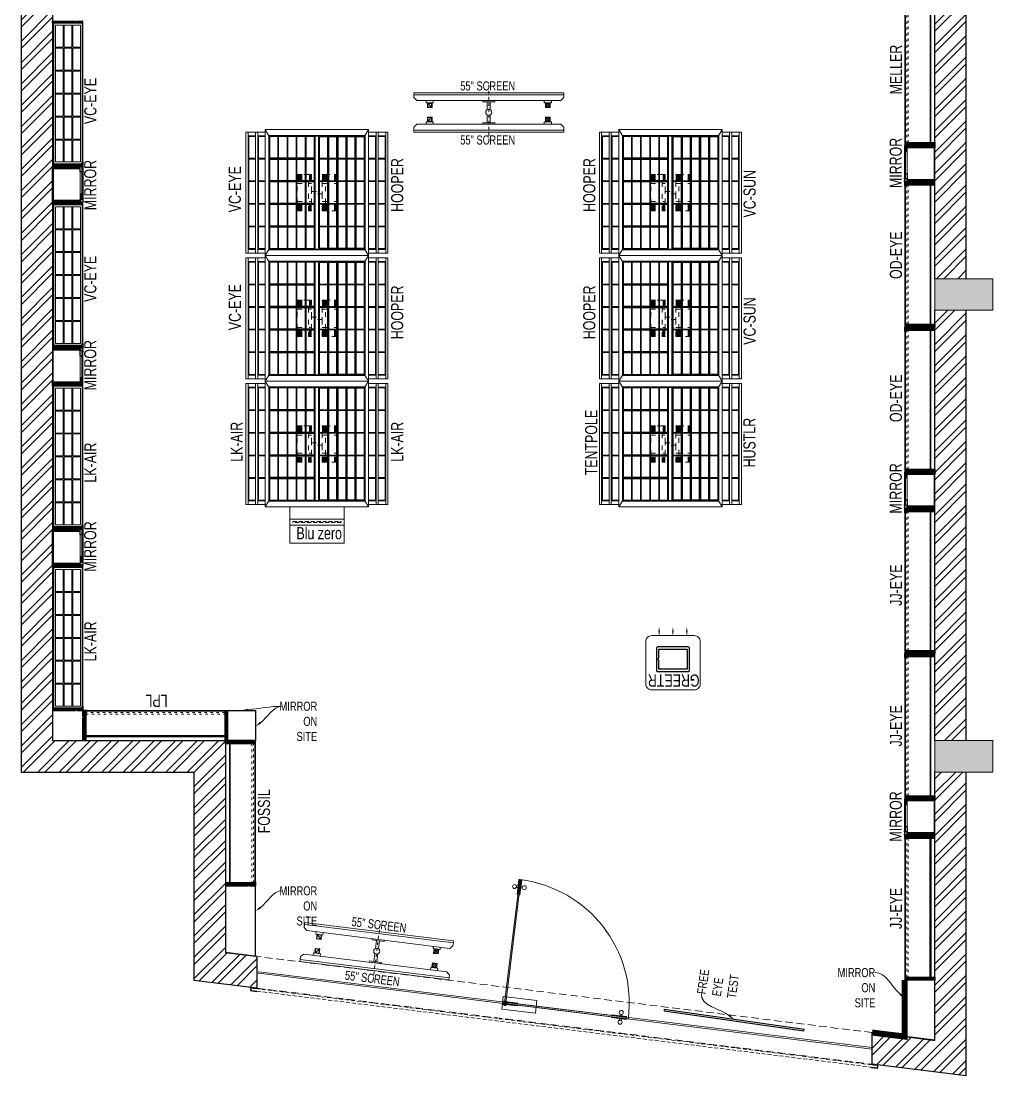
# Model space of a CAD drawing. Header units: feet. Extents: x 9494323 to 9502363, y -6780591 to -6762539.
# Drawn here: x 9494323 to 9502363, y -6780591 to -6771869 of the extents above; entities that cross this region are included whole.
import ezdxf
from ezdxf import colors
from ezdxf.entities.mleader import LeaderData, LeaderLine
from ezdxf.math import Vec2, Vec3

# ---------------------------------------------------------------- set-up
doc = ezdxf.new("R2010")
doc.units = ezdxf.units.FT
doc.header["$LTSCALE"] = 33
doc.header["$MEASUREMENT"] = 0
for name, pattern in [('ACAD_ISO03W100', [30, 12, -18]), ('D10_DASHED', [0.75, 0.5, -0.25]), ('DASHDOT2', [0.5, 0.25, -0.125, 0, -0.125]), ('HIDDEN', [9.525, 6.35, -3.175]), ('HIDDENX2', [0.75, 0.5, -0.25])]:
    doc.linetypes.add(name, pattern=pattern)
for name, color, linetype, lineweight in [('A-COL', 243, 'Continuous', 9), ('A-Glazing', 4, 'Continuous', 20), ('A-shutter', 8, 'Continuous', 18), ('beam', 90, 'Continuous', 9), ('column hatch', 5, 'Continuous', 0), ('Glazing', 141, 'Continuous', 15), ('LENS-DIM', 252, 'Continuous', 5), ('LENS-FURNITURE', 13, 'Continuous', 9), ('LENS-PARTITION', 21, 'Continuous', 25), ('LENS-TEXT', 31, 'Continuous', 5), ('LENS_TEXT', 31, 'Continuous', 5), ('LK-EQPMT', 3, 'Continuous', 18), ('LK-FF&E FLOOR', 1, 'Continuous', 9), ('LK-FF&E WALL', 1, 'Continuous', 9), ('LK-IT', 3, 'Continuous', 18), ('LK-MIRROR', 133, 'Continuous', 13), ('LN-ELEVATION-1', 81, 'Continuous', 25), ('LN-ELEVATION-2', 103, 'Continuous', 20), ('LN-ELEVATION-3', 125, 'Continuous', 18), ('LN-ELEVATION-4', 145, 'Continuous', 13), ('LN-ELEVATION-5', 167, 'Continuous', 5), ('LN-HATCH', 251, 'Continuous', 0), ('PLANO-TXT', 252, 'Continuous', 5), ('rolling shutter', 1, 'Continuous', 5)]:
    doc.layers.add(name, color=color, linetype=linetype, lineweight=lineweight)
doc.layers.add('A-WALL', color=1, linetype='Continuous')
doc.styles.add('LK TXT', font='GILC____.TTF', dxfattribs={"height": 100})
doc.styles.get("Standard").update_dxf_attribs({"font": 'GILC____.TTF'})
pattern_1 = [(45, (7858054.0837, 3504049.203), (-4.4901280605, 4.4901280605), [])]

# ---------------------------------------------------------------- blocks, each defined once
blk = doc.blocks.new('*U44')
at = {"layer": 'A-shutter', "color": 5, "ltscale": 10}
for points in [[(41038450.5, -1561539.2), (41038450.5, -1561544.2), (41038405.5, -1561544.2), (41038405.5, -1561564.2), (41038450.5, -1561564.2), (41038450.5, -1561569.2), (41038400.5, -1561569.2), (41038400.5, -1561539.2)], [(41043579.3, -1561539.2), (41043579.3, -1561544.2), (41043624.3, -1561544.2), (41043624.3, -1561564.2), (41043579.3, -1561564.2), (41043579.3, -1561569.2), (41043629.3, -1561569.2), (41043629.3, -1561539.2)]]:
    blk.add_lwpolyline(points, close=True, dxfattribs=at)
at = {"layer": 'A-shutter', "color": 5, "linetype": 'HIDDENX2', "ltscale": 2}
blk.add_lwpolyline([(41038405.5, -1561544.2), (41038405.5, -1561564.2), (41043624.3, -1561564.2), (41043624.3, -1561544.2)], close=True, dxfattribs=at)
blk = doc.blocks.new('A$Cdad72558')
at = {"layer": 'column hatch'}
h = blk.add_hatch(color=8, dxfattribs=at)
h.dxf.hatch_style = 1
h.paths.add_polyline_path([(5632.9, 5278), (5152.9, 5278), (5152.9, 5018), (5632.9, 5018)])
h.paths.add_polyline_path([(-717.1, 4608), (-977.1, 4608), (-977.1, 4368), (-717.1, 4368)])
h.paths.add_polyline_path([(5632.9, 1418), (5152.9, 1418), (5152.9, 1158), (5632.9, 1158)])
h.paths.add_polyline_path([(5632.9, -2382), (5152.9, -2382), (5152.9, -2642), (5632.9, -2642)])
h.paths.add_polyline_path([(5632.9, -6182), (5152.9, -6182), (5152.9, -6442), (5632.9, -6442)])
h.paths.add_polyline_path([(5632.9, -10002), (5152.9, -10002), (5152.9, -10262), (5632.9, -10262)])
at = {"layer": 'LN-HATCH'}
h = blk.add_hatch(dxfattribs=at)
h.set_pattern_fill('ANSI32', color=256, scale=333, angle=180)
h.set_pattern_definition([(225, (-11691660.89, 5494183.69), (88.2999593, -88.2999593), []), (225, (-11691719.75, 5494183.69), (88.2999593, -88.2999593), [])])
h.paths.add_polyline_path([(5152.9, 5278), (-957.1, 5278), (-957.1, 5018), (-857.1, 5018), (-857.1, 4608), (-717.1, 4608), (-717.1, 5018), (5152.9, 5018)])
h.paths.add_polyline_path([(5412.9, 5018), (5152.9, 5018), (5152.9, 1418), (5412.9, 1418)])
h.paths.add_polyline_path([(5412.9, 1158), (5152.9, 1158), (5152.9, -2382), (5412.9, -2382)])
h.paths.add_polyline_path([(5412.9, -2642), (5152.9, -2642), (5152.9, -6182), (5412.9, -6182)])
h.paths.add_polyline_path([(5412.9, -6442), (5152.9, -6442), (5152.9, -10002), (5412.9, -10002)])
h.paths.add_polyline_path([(5412.9, -10262), (5152.9, -10262), (5152.9, -12480), (4632.9, -12415.7), (4632.9, -12677.7), (5412.9, -12774.2)])
h.paths.add_polyline_path([(-717.1, -10002), (-2147.1, -10002), (-2147.1, 3468), (-717.1, 3468), (-717.1, 3608), (-2147.1, 3608), (-2147.1, 5018), (-2007.1, 5018), (-2007.1, 5278), (-2407.1, 5278), (-2407.1, -10262), (-977.1, -10262), (-977.1, -11984), (-457.1, -12048.3), (-457.1, -11786.3), (-717.1, -11754.2)])
h.paths.add_polyline_path([(-1207.1, 5278), (-1447.1, 5278), (-1447.1, 5018), (-1207.1, 5018)], flags=17)
at = {"layer": 'A-COL'}
for points in [[(5152.9, -6182), (5632.9, -6182), (5632.9, -6442), (5152.9, -6442), (5152.9, -6182)], [(5152.9, -10002), (5632.9, -10002), (5632.9, -10262), (5152.9, -10262), (5152.9, -10002)]]:
    blk.add_lwpolyline(points, dxfattribs=at)
at = {"layer": 'A-Glazing'}
blk.add_lwpolyline([(-440.4, -11913.3), (4632.9, -12540.7), (4632.9, -12552.8), (-441.9, -11925.2)], close=True, dxfattribs=at)
at = {"layer": 'A-WALL'}
for p, q in [((-2407.1, 5278), (-2407.1, -10262)), ((-2147.1, 3468), (-2147.1, -10002)), ((5152.9, -6182), (5152.9, -2642)), ((5412.9, -6182), (5412.9, -2642)), ((5152.9, -10002), (5152.9, -6442)), ((5412.9, -10002), (5412.9, -6442)), ((-2147.1, -10002), (-717.1, -10002)), ((-717.1, -10002), (-717.1, -11754.2)), ((-2407.1, -10262), (-977.1, -10262)), ((-977.1, -10262), (-977.1, -11984)), ((5152.9, -12480), (5152.9, -10262)), ((5412.9, -12774.2), (5412.9, -10262)), ((-457.1, -11786.3), (-717.1, -11754.2)), ((-457.1, -11786.3), (-457.1, -12048.3)), ((-457.1, -12048.3), (-977.1, -11984)), ((4632.9, -12677.7), (4632.9, -12415.7)), ((5152.9, -12480), (4632.9, -12415.7)), ((5412.9, -12774.2), (4632.9, -12677.7))]:
    blk.add_line(p, q, dxfattribs=at)
at = {"layer": 'beam', "linetype": 'HIDDEN', "ltscale": 0.3}
blk.add_lwpolyline([(-457.1, -11786.3), (-457.1, -12048.3), (4632.9, -12677.7), (4632.9, -12415.7)], close=True, dxfattribs=at)
at = {"layer": 'rolling shutter', "rotation": 352.9506953129898}
blk.add_blockref('*U44', (-40537056.9, 6574065.8, 51149.5), dxfattribs=at)
blk = doc.blocks.new('Entrance Door')
at = {"layer": 'Glazing', "ltscale": 111}
blk.add_hatch(color=256, dxfattribs=at).paths.add_polyline_path([(18, -34.8), (18, -1235), (30, -1235), (30, -34.8)])
at = {"layer": 'Glazing'}
for p, q in [((30, -54.2), (18, -66.2)), ((1117.8, -31.3), (1117.8, -54.3)), ((1117.8, -89.2), (1117.8, -66.3)), ((1132.8, -31.3), (1132.8, -54.3)), ((1132.8, -89.2), (1132.8, -66.3))]:
    blk.add_line(p, q, dxfattribs=at)
at = {"layer": 'Glazing', "ltscale": 44}
for p, q in [((-4.9, -1156.3), (18, -1156.3)), ((-4.9, -1171.3), (18, -1171.3)), ((52.9, -1156.3), (30, -1156.3)), ((52.9, -1171.3), (30, -1171.3))]:
    blk.add_line(p, q, dxfattribs=at)
at = {"layer": 'Glazing'}
for points in [[(320, -120.5), (0, -120.5), (0, 0), (320, 0)], [(0, -54.2), (142.5, -54.2), (142.5, -46.8), (0, -46.8)], [(0, -66.2), (142.5, -66.2), (142.5, -73.7), (0, -73.7)], [(1180.8, -54.3), (1038.3, -54.3), (1038.3, -46.8), (1180.8, -46.8)], [(1180.8, -66.3), (1038.3, -66.3), (1038.3, -73.8), (1180.8, -73.8)]]:
    blk.add_lwpolyline(points, close=True, dxfattribs=at)
at = {"layer": 'Glazing', "ltscale": 222}
blk.add_lwpolyline([(-1.5, -66.2), (1198.8, -66.2), (1198.8, -54.2), (-1.5, -54.2)], close=True, dxfattribs=at)
at = {"layer": 'Glazing', "ltscale": 111}
blk.add_lwpolyline([(18, -34.8), (18, -1235), (30, -1235), (30, -34.8)], close=True, dxfattribs=at)
at = {"layer": 'Glazing', "ltscale": 44}
for points in [[(18, -1092.5), (18, -1235), (10.5, -1235), (10.5, -1092.5)], [(30, -1092.5), (30, -1235), (37.5, -1235), (37.5, -1092.5)]]:
    blk.add_lwpolyline(points, close=True, dxfattribs=at)
at = {"layer": 'Glazing'}
for centre, radius in [((1125.3, -13.9), 19), ((24, -58.7), 19.8), ((1125.3, -106.6), 19)]:
    blk.add_circle(centre, radius, dxfattribs=at)
at = {"layer": 'Glazing', "ltscale": 44}
for centre in [(-22.4, -1163.8), (70.4, -1163.8)]:
    blk.add_circle(centre, 19, dxfattribs=at)
at = {"layer": 'Glazing', "ltscale": 222}
blk.add_arc((24, -60.2), 1174.8, 270, 359.99955, dxfattribs=at)
blk = doc.blocks.new('MIRROR')
at = {"layer": 'LN-HATCH', "ltscale": 0.5}
h = blk.add_hatch(dxfattribs=at)
h.set_pattern_fill('ANSI31', color=256, scale=2)
h.set_pattern_definition([(45, (4060433.7416, 1708720.787), (-4.4901280605, 4.4901280605), [])])
h.paths.add_polyline_path([(212.9, 101.3), (230.9, 101.3), (230.9, -127.7), (212.9, -127.7)])
h.paths.add_polyline_path([(230.9, 95.3), (494.9, 95.3), (494.9, 101.3), (230.9, 101.3)])
h.paths.add_polyline_path([(512.9, 101.3), (494.9, 101.3), (494.9, -127.7), (512.9, -127.7)])
at = {"layer": 'Defpoints'}
blk.add_lwpolyline([(512.9, 101.3), (212.9, 101.3), (212.9, -148.7), (512.9, -148.7)], close=True, dxfattribs=at)
at = {"layer": 'LN-ELEVATION-1'}
for points in [[(212.9, 101.3), (230.9, 101.3), (230.9, -127.7), (212.9, -127.7)], [(230.9, 95.3), (494.9, 95.3), (494.9, 101.3), (230.9, 101.3)], [(512.9, 101.3), (494.9, 101.3), (494.9, -127.7), (512.9, -127.7)], [(259.9, -141.7), (259.9, -127.7), (214.9, -127.7), (214.9, -148.7), (223.9, -148.7), (223.9, -147.2), (216.4, -147.2), (216.4, -141.7)], [(442.9, -141.7), (442.9, -127.7), (487.9, -127.7), (487.9, -148.7), (478.9, -148.7), (478.9, -147.2), (486.4, -147.2), (486.4, -141.7)], [(504.9, -148.7), (504.9, -147.2), (509.4, -147.2), (509.4, -129.2), (487.9, -129.2), (487.9, -127.7), (510.9, -127.7), (510.9, -148.7)]]:
    blk.add_lwpolyline(points, close=True, dxfattribs=at)
at = {"layer": 'LN-ELEVATION-2', "color": 4, "lineweight": 0}
blk.add_lwpolyline([(216.4, -141.7), (486.4, -141.7), (486.4, -147.2), (216.4, -147.2)], close=True, dxfattribs=at)
at = {"layer": 'LN-ELEVATION-2'}
blk.add_lwpolyline([(259.9, -141.7), (442.9, -141.7), (442.9, -127.7), (259.9, -127.7)], close=True, dxfattribs=at)
at = {"layer": 'LN-ELEVATION-4', "ltscale": 0.5}
blk.add_line((478.9, -148.7), (223.9, -148.7), dxfattribs=at)
blk = doc.blocks.new('JJ SH 1200')
at = {"layer": 'LN-HATCH', "ltscale": 0.5}
h = blk.add_hatch(dxfattribs=at)
h.set_pattern_fill('ANSI31', color=256, scale=2)
h.set_pattern_definition([(45, (4097187.331, 1708800.267), (-4.4901280605, 4.4901280605), [])])
h.paths.add_polyline_path([(792.1, 220), (792.1, 30), (786.1, 30), (786.1, 20), (792.1, 20), (792.1, -24), (767.1, -24), (767.1, 220)])
h.paths.add_polyline_path([(-382.9, 180), (767.1, 180), (767.1, 186), (-382.9, 186)])
h.paths.add_polyline_path([(757.1, -24), (757.1, -30), (792.1, -30), (792.1, -24)])
h.paths.add_polyline_path([(-407.9, 220), (-407.9, 30), (-401.9, 30), (-401.9, 20), (-407.9, 20), (-407.9, -24), (-382.9, -24), (-382.9, 220)])
h.paths.add_polyline_path([(-372.9, -24), (-372.9, -30), (-407.9, -30), (-407.9, -24)])
at = {"layer": 'LN-ELEVATION-1', "ltscale": 0.5}
for points in [[(-407.9, 220), (-407.9, 30), (-401.9, 30), (-401.9, 20), (-407.9, 20), (-407.9, -24), (-382.9, -24), (-382.9, 220)], [(-382.9, 180), (767.1, 180), (767.1, 186), (-382.9, 186)], [(792.1, 220), (792.1, 30), (786.1, 30), (786.1, 20), (792.1, 20), (792.1, -24), (767.1, -24), (767.1, 220)], [(-372.9, -24), (-372.9, -30), (-407.9, -30), (-407.9, -24)], [(757.1, -24), (757.1, -30), (792.1, -30), (792.1, -24)]]:
    blk.add_lwpolyline(points, close=True, dxfattribs=at)
at = {"layer": 'LN-ELEVATION-3', "ltscale": 0.5}
for p, q in [((767.1, 220), (-382.9, 220)), ((757.1, -24), (-372.9, -24)), ((-372.9, -30), (757.1, -30))]:
    blk.add_line(p, q, dxfattribs=at)
at = {"layer": 'LN-ELEVATION-4', "linetype": 'ACAD_ISO03W100', "ltscale": 0.05}
blk.add_lwpolyline([(767.1, 0), (-382.9, 0), (-382.9, -12), (767.1, -12)], close=True, dxfattribs=at)
blk = doc.blocks.new('VC HD 1200')
at = {"layer": 'LN-HATCH', "ltscale": 0.5}
h = blk.add_hatch(dxfattribs=at)
h.set_pattern_fill('ANSI31', color=256, scale=2)
h.set_pattern_definition([(45, (3760859.753, 1795248.936), (-4.490128061, 4.490128061), [])])
h.paths.add_polyline_path([(-1200, 250), (-1200, 60), (-1194, 60), (-1194, 50), (-1200, 50), (-1200, 6), (-1182, 6), (-1182, 250)])
h = blk.add_hatch(dxfattribs=at)
h.set_pattern_fill('ANSI31', color=256, scale=2)
h.set_pattern_definition(pattern_1)
h.paths.add_polyline_path([(0, 250), (0, 60), (-6, 60), (-6, 50), (0, 50), (0, 6), (-18, 6), (-18, 250)])
h = blk.add_hatch(dxfattribs=at)
h.set_pattern_fill('ANSI31', color=256, scale=2)
h.set_pattern_definition([(45, (7858047.0837, 3504049.203), (-4.4901280605, 4.4901280605), [])])
h.paths.add_polyline_path([(-1165, 6), (-1165, 0), (-1200, 0), (-1200, 6)])
h = blk.add_hatch(dxfattribs=at)
h.set_pattern_fill('ANSI31', color=256, scale=2)
h.set_pattern_definition(pattern_1)
h.paths.add_polyline_path([(-28, 6), (-28, 0), (0, 0), (0, 6)])
at = {"layer": 'LN-ELEVATION-1', "ltscale": 0.5}
for points in [[(-1200, 250), (-1200, 60), (-1194, 60), (-1194, 50), (-1200, 50), (-1200, 6), (-1182, 6), (-1182, 250)], [(-18, 238), (-1182, 238), (-1182, 244), (-18, 244)], [(0, 250), (0, 60), (-6, 60), (-6, 50), (0, 50), (0, 6), (-18, 6), (-18, 250)], [(-1165, 6), (-1165, 0), (-1200, 0), (-1200, 6)], [(-35, 6), (-35, 0), (0, 0), (0, 6)]]:
    blk.add_lwpolyline(points, close=True, dxfattribs=at)
at = {"layer": 'LN-ELEVATION-3', "ltscale": 0.5}
for p, q in [((-1182, 250), (-18, 250)), ((-1165, 6), (-35, 6)), ((-35, 0), (-1165, 0))]:
    blk.add_line(p, q, dxfattribs=at)
for points in [[(-1165, 226), (-35, 226), (-35, 18), (-1165, 18)], [(-1165, 226), (-983.3, 226), (-983.3, 162), (-1165, 162)], [(-975.3, 226), (-793.7, 226), (-793.7, 162), (-975.3, 162)], [(-785.7, 226), (-604, 226), (-604, 162), (-785.7, 162)], [(-596, 226), (-414.3, 226), (-414.3, 162), (-596, 162)], [(-406.3, 226), (-224.7, 226), (-224.7, 162), (-406.3, 162)], [(-216.7, 226), (-35, 226), (-35, 162), (-216.7, 162)], [(-1165, 90), (-983.3, 90), (-983.3, 154), (-1165, 154)], [(-975.3, 154), (-793.7, 154), (-793.7, 90), (-975.3, 90)], [(-785.7, 154), (-604, 154), (-604, 90), (-785.7, 90)], [(-596, 154), (-414.3, 154), (-414.3, 90), (-596, 90)], [(-406.3, 154), (-224.7, 154), (-224.7, 90), (-406.3, 90)], [(-216.7, 154), (-35, 154), (-35, 90), (-216.7, 90)], [(-1165, 82), (-983.3, 82), (-983.3, 18), (-1165, 18)], [(-975.3, 82), (-793.7, 82), (-793.7, 18), (-975.3, 18)], [(-785.7, 82), (-604, 82), (-604, 18), (-785.7, 18)], [(-596, 82), (-414.3, 82), (-414.3, 18), (-596, 18)], [(-406.3, 82), (-224.7, 82), (-224.7, 18), (-406.3, 18)], [(-216.7, 82), (-35, 82), (-35, 18), (-216.7, 18)]]:
    blk.add_lwpolyline(points, close=True, dxfattribs=at)
blk = doc.blocks.new('ffgd')
at = {"layer": 'LN-ELEVATION-4', "linetype": 'ACAD_ISO03W100', "ltscale": 0.1}
blk.add_lwpolyline([(0, 47.3), (0, -41.5), (-20, -41.5), (-20, 47.3)], close=True, dxfattribs=at)
at = {"layer": 'LN-ELEVATION-5', "linetype": 'ACAD_ISO03W100', "ltscale": 0.1}
for p, q in [((-159.9, 165.7), (-159.9, 47.3)), ((-159.7, 165.7), (-159.7, 47.3)), ((-159.4, 165.7), (-159.4, 47.3)), ((-159, 165.7), (-159, 47.3)), ((-158.5, 165.7), (-158.5, 47.3)), ((-157.9, 165.7), (-157.9, 47.3)), ((-157.1, 165.7), (-157.1, 47.3)), ((-156.1, 165.7), (-156.1, 47.3)), ((-154.1, 165.7), (-154.1, 47.3)), ((-151.1, 165.7), (-151.1, 47.3)), ((-146.1, 165.7), (-146.1, 47.3)), ((-141.1, 165.7), (-141.1, 47.3)), ((-135.1, 165.7), (-135.1, 47.3)), ((-128.1, 165.7), (-128.1, 47.3)), ((-120.1, 165.7), (-120.1, 47.3)), ((-111.1, 165.7), (-111.1, 47.3)), ((-102.1, 165.7), (-102.1, 47.3)), ((-85, 165.7), (-85, 47.3)), ((65, 165.7), (65, 47.3)), ((82.1, 165.7), (82.1, 47.3)), ((91.1, 165.7), (91.1, 47.3)), ((100.1, 165.7), (100.1, 47.3)), ((108.1, 165.7), (108.1, 47.3)), ((115.1, 165.7), (115.1, 47.3)), ((121.1, 165.7), (121.1, 47.3)), ((126.1, 165.7), (126.1, 47.3)), ((131.1, 165.7), (131.1, 47.3)), ((134.1, 165.7), (134.1, 47.3)), ((136.1, 165.7), (136.1, 47.3)), ((137.1, 165.7), (137.1, 47.3)), ((137.9, 165.7), (137.9, 47.3)), ((138.5, 165.7), (138.5, 47.3)), ((139, 165.7), (139, 47.3)), ((139.4, 165.7), (139.4, 47.3)), ((139.7, 165.7), (139.7, 47.3)), ((139.9, 165.7), (139.9, 47.3)), ((-159.9, -41.5), (-159.9, -159.9)), ((-159.7, -41.5), (-159.7, -159.9)), ((-159.4, -41.5), (-159.4, -159.9)), ((-159, -41.5), (-159, -159.9)), ((-158.5, -41.5), (-158.5, -159.9)), ((-157.9, -41.5), (-157.9, -159.9)), ((-157.1, -41.5), (-157.1, -159.9)), ((-156.1, -41.5), (-156.1, -159.9)), ((-154.1, -41.5), (-154.1, -159.9)), ((-151.1, -41.5), (-151.1, -159.9)), ((-146.1, -41.5), (-146.1, -159.9)), ((-141.1, -41.5), (-141.1, -159.9)), ((-135.1, -41.5), (-135.1, -159.9)), ((-128.1, -41.5), (-128.1, -159.9)), ((-120.1, -41.5), (-120.1, -159.9)), ((-111.1, -41.5), (-111.1, -159.9)), ((-102.1, -41.5), (-102.1, -159.9)), ((-85, -41.5), (-85, -159.9)), ((65, -41.5), (65, -159.9)), ((82.1, -41.5), (82.1, -159.9)), ((91.1, -41.5), (91.1, -159.9)), ((100.1, -41.5), (100.1, -159.9)), ((108.1, -41.5), (108.1, -159.9)), ((115.1, -41.5), (115.1, -159.9)), ((121.1, -41.5), (121.1, -159.9)), ((126.1, -41.5), (126.1, -159.9)), ((131.1, -41.5), (131.1, -159.9)), ((134.1, -41.5), (134.1, -159.9)), ((136.1, -41.5), (136.1, -159.9)), ((137.1, -41.5), (137.1, -159.9)), ((137.9, -41.5), (137.9, -159.9)), ((138.5, -41.5), (138.5, -159.9)), ((139, -41.5), (139, -159.9)), ((139.4, -41.5), (139.4, -159.9)), ((139.7, -41.5), (139.7, -159.9)), ((139.9, -41.5), (139.9, -159.9))]:
    blk.add_line(p, q, dxfattribs=at)
for points in [[(140, 73), (140, 165.7), (-160, 165.7), (-160, 73)], [(140, -67.1), (140, -159.9), (-160, -159.9), (-160, -67.1)]]:
    blk.add_lwpolyline(points, dxfattribs=at)
for points in [[(140, 73), (140, 47.3), (-160, 47.3), (-160, 73)], [(140, -41.5), (140, -67.1), (-160, -67.1), (-160, -41.5)]]:
    blk.add_lwpolyline(points, close=True, dxfattribs=at)
blk = doc.blocks.new('EURO 1040 x 1175')
at = {"layer": 'LN-ELEVATION-1'}
for points in [[(-470, -327.4), (470, -327.4), (470, 467.6), (-470, 467.6)], [(-470, 85.1), (470, 85.1), (470, 467.6), (-470, 467.6)], [(-283.2, 85.1), (-277.2, 85.1), (-277.2, 467.6), (-283.2, 467.6)], [(-96.4, 85.1), (-90.4, 85.1), (-90.4, 467.6), (-96.4, 467.6)], [(90.4, 85.1), (96.4, 85.1), (96.4, 467.6), (90.4, 467.6)], [(277.2, 85.1), (283.2, 85.1), (283.2, 467.6), (277.2, 467.6)], [(-470, 386.6), (-283.2, 386.6), (-283.2, 392.6), (-470, 392.6)], [(-277.2, 386.6), (-96.4, 386.6), (-96.4, 392.6), (-277.2, 392.6)], [(-90.4, 386.6), (90.4, 386.6), (90.4, 392.6), (-90.4, 392.6)], [(96.4, 386.6), (277.2, 386.6), (277.2, 392.6), (96.4, 392.6)], [(283.2, 386.6), (470, 386.6), (470, 392.6), (283.2, 392.6)], [(-470, 311.2), (-283.2, 311.2), (-283.2, 317.2), (-470, 317.2)], [(-277.2, 311.2), (-96.4, 311.2), (-96.4, 317.2), (-277.2, 317.2)], [(-90.4, 311.2), (90.4, 311.2), (90.4, 317.2), (-90.4, 317.2)], [(96.4, 311.2), (277.2, 311.2), (277.2, 317.2), (96.4, 317.2)], [(283.2, 311.2), (470, 311.2), (470, 317.2), (283.2, 317.2)], [(-470, 235.8), (-283.2, 235.8), (-283.2, 241.8), (-470, 241.8)], [(-277.2, 235.8), (-96.4, 235.8), (-96.4, 241.8), (-277.2, 241.8)], [(-90.4, 235.8), (90.4, 235.8), (90.4, 241.8), (-90.4, 241.8)], [(96.4, 235.8), (277.2, 235.8), (277.2, 241.8), (96.4, 241.8)], [(283.2, 235.8), (470, 235.8), (470, 241.8), (283.2, 241.8)], [(-470, 160.4), (-283.2, 160.4), (-283.2, 166.4), (-470, 166.4)], [(-277.2, 160.4), (-96.4, 160.4), (-96.4, 166.4), (-277.2, 166.4)], [(-90.4, 160.4), (90.4, 160.4), (90.4, 166.4), (-90.4, 166.4)], [(96.4, 160.4), (277.2, 160.4), (277.2, 166.4), (96.4, 166.4)], [(283.2, 160.4), (470, 160.4), (470, 166.4), (283.2, 166.4)], [(-470, 85.1), (470, 85.1), (470, 55.1), (-470, 55.1)], [(-470, 55.1), (470, 55.1), (470, -327.4), (-470, -327.4)], [(-283.2, 55.1), (-277.2, 55.1), (-277.2, -327.4), (-283.2, -327.4)], [(-96.4, 55.1), (-90.4, 55.1), (-90.4, -327.4), (-96.4, -327.4)], [(90.4, 55.1), (96.4, 55.1), (96.4, -327.4), (90.4, -327.4)], [(277.2, 55.1), (283.2, 55.1), (283.2, -327.4), (277.2, -327.4)], [(-470, -20.3), (-283.2, -20.3), (-283.2, -26.3), (-470, -26.3)], [(-277.2, -20.3), (-96.4, -20.3), (-96.4, -26.3), (-277.2, -26.3)], [(-90.4, -20.3), (90.4, -20.3), (90.4, -26.3), (-90.4, -26.3)], [(96.4, -20.3), (277.2, -20.3), (277.2, -26.3), (96.4, -26.3)], [(283.2, -20.3), (470, -20.3), (470, -26.3), (283.2, -26.3)], [(-470, -95.7), (-283.2, -95.7), (-283.2, -101.7), (-470, -101.7)], [(-470, -171.1), (-283.2, -171.1), (-283.2, -177.1), (-470, -177.1)], [(-277.2, -95.7), (-96.4, -95.7), (-96.4, -101.7), (-277.2, -101.7)], [(-277.2, -171.1), (-96.4, -171.1), (-96.4, -177.1), (-277.2, -177.1)], [(-90.4, -95.7), (90.4, -95.7), (90.4, -101.7), (-90.4, -101.7)], [(-90.4, -171.1), (90.4, -171.1), (90.4, -177.1), (-90.4, -177.1)], [(96.4, -95.7), (277.2, -95.7), (277.2, -101.7), (96.4, -101.7)], [(96.4, -171.1), (277.2, -171.1), (277.2, -177.1), (96.4, -177.1)], [(283.2, -95.7), (470, -95.7), (470, -101.7), (283.2, -101.7)], [(283.2, -171.1), (470, -171.1), (470, -177.1), (283.2, -177.1)], [(-470, -246.4), (-283.2, -246.4), (-283.2, -252.4), (-470, -252.4)], [(-277.2, -246.4), (-96.4, -246.4), (-96.4, -252.4), (-277.2, -252.4)], [(-90.4, -246.4), (90.4, -246.4), (90.4, -252.4), (-90.4, -252.4)], [(96.4, -246.4), (277.2, -246.4), (277.2, -252.4), (96.4, -252.4)], [(283.2, -246.4), (470, -246.4), (470, -252.4), (283.2, -252.4)]]:
    blk.add_lwpolyline(points, close=True, dxfattribs=at)
for points in [[(-283.2, 461.6), (-464, 461.6), (-464, 317.2)], [(-96.4, 461.6), (-277.2, 461.6)], [(90.4, 461.6), (-90.4, 461.6)], [(277.2, 461.6), (96.4, 461.6)], [(464, 317.2), (464, 461.6), (283.2, 461.6)], [(-464, 311.2), (-464, 241.8)], [(464, 241.8), (464, 311.2)], [(-464, 235.8), (-464, 166.4)], [(464, 166.4), (464, 235.8)], [(-464, 160.4), (-464, 91.1), (-283.2, 91.1)], [(-277.2, 91.1), (-96.4, 91.1)], [(-90.4, 91.1), (90.4, 91.1)], [(96.4, 91.1), (277.2, 91.1)], [(283.2, 91.1), (464, 91.1), (464, 160.4)], [(-464, -20.3), (-464, 49.1), (-283.2, 49.1)], [(-277.2, 49.1), (-96.4, 49.1)], [(-90.4, 49.1), (90.4, 49.1)], [(96.4, 49.1), (277.2, 49.1)], [(283.2, 49.1), (464, 49.1), (464, -20.3)], [(-464, -95.7), (-464, -26.3)], [(464, -26.3), (464, -95.7)], [(-464, -171.1), (-464, -101.7)], [(464, -101.7), (464, -171.1)], [(-283.2, -321.4), (-464, -321.4), (-464, -177.1)], [(464, -177.1), (464, -321.4), (283.2, -321.4)], [(-96.4, -321.4), (-277.2, -321.4)], [(90.4, -321.4), (-90.4, -321.4)], [(277.2, -321.4), (96.4, -321.4)]]:
    blk.add_lwpolyline(points, dxfattribs=at)
at = {"layer": 'LN-ELEVATION-2'}
blk.add_lwpolyline([(-520, -357.4), (520, -357.4), (520, 497.6), (-520, 497.6)], close=True, dxfattribs=at)
for points in [[(-470, 467.6), (-520, 497.6)], [(470, 467.6), (520, 497.6)], [(-470, -327.4), (-520, -357.4)], [(470, -327.4), (520, -357.4)]]:
    blk.add_lwpolyline(points, dxfattribs=at)
at = {"layer": 'LN-ELEVATION-3'}
for points in [[(-500, 559.6), (500, 559.6), (500, 577.6), (-500, 577.6)], [(-500, 497.6), (-470, 497.6), (-470, 559.6), (-500, 559.6)], [(470, 497.6), (500, 497.6), (500, 559.6), (470, 559.6)], [(-500, -357.4), (-470, -357.4), (-470, -419.4), (-500, -419.4)], [(-500, -419.4), (500, -419.4), (500, -437.4), (-500, -437.4)], [(470, -357.4), (500, -357.4), (500, -419.4), (470, -419.4)]]:
    blk.add_lwpolyline(points, close=True, dxfattribs=at)
at = {"layer": 'LN-ELEVATION-4'}
for points in [[(-500, 639.6), (500, 639.6), (500, 657.6), (-500, 657.6)], [(-500, 577.6), (-470, 577.6), (-470, 639.6), (-500, 639.6)], [(470, 577.6), (500, 577.6), (500, 639.6), (470, 639.6)], [(-470, 497.6), (-464, 497.6), (-464, 559.6), (-470, 559.6)], [(-464, 553.6), (-283.2, 553.6), (-283.2, 559.6), (-464, 559.6)], [(-283.2, 497.6), (-277.2, 497.6), (-277.2, 559.6), (-283.2, 559.6)], [(-277.2, 553.6), (-96.4, 553.6), (-96.4, 559.6), (-277.2, 559.6)], [(-96.4, 497.6), (-90.4, 497.6), (-90.4, 559.6), (-96.4, 559.6)], [(-90.4, 553.6), (90.4, 553.6), (90.4, 559.6), (-90.4, 559.6)], [(90.4, 497.6), (96.4, 497.6), (96.4, 559.6), (90.4, 559.6)], [(96.4, 553.6), (277.2, 553.6), (277.2, 559.6), (96.4, 559.6)], [(277.2, 497.6), (283.2, 497.6), (283.2, 559.6), (277.2, 559.6)], [(283.2, 553.6), (464, 553.6), (464, 559.6), (283.2, 559.6)], [(464, 497.6), (470, 497.6), (470, 559.6), (464, 559.6)], [(-470, -357.4), (-464, -357.4), (-464, -419.4), (-470, -419.4)], [(-464, -413.4), (-283.2, -413.4), (-283.2, -419.4), (-464, -419.4)], [(-283.2, -357.4), (-277.2, -357.4), (-277.2, -419.4), (-283.2, -419.4)], [(-277.2, -413.4), (-96.4, -413.4), (-96.4, -419.4), (-277.2, -419.4)], [(-96.4, -357.4), (-90.4, -357.4), (-90.4, -419.4), (-96.4, -419.4)], [(-90.4, -413.4), (90.4, -413.4), (90.4, -419.4), (-90.4, -419.4)], [(90.4, -357.4), (96.4, -357.4), (96.4, -419.4), (90.4, -419.4)], [(96.4, -413.4), (277.2, -413.4), (277.2, -419.4), (96.4, -419.4)], [(277.2, -357.4), (283.2, -357.4), (283.2, -419.4), (277.2, -419.4)], [(283.2, -413.4), (464, -413.4), (464, -419.4), (283.2, -419.4)], [(464, -357.4), (470, -357.4), (470, -419.4), (464, -419.4)], [(-500, -437.4), (-470, -437.4), (-470, -499.4), (-500, -499.4)], [(-500, -499.4), (500, -499.4), (500, -517.4), (-500, -517.4)], [(470, -437.4), (500, -437.4), (500, -499.4), (470, -499.4)]]:
    blk.add_lwpolyline(points, close=True, dxfattribs=at)
at = {"layer": 'LN-ELEVATION-5'}
for points in [[(-470, 577.6), (-464, 577.6), (-464, 639.6), (-470, 639.6)], [(-464, 633.6), (-283.2, 633.6), (-283.2, 639.6), (-464, 639.6)], [(-283.2, 577.6), (-277.2, 577.6), (-277.2, 639.6), (-283.2, 639.6)], [(-277.2, 633.6), (-96.4, 633.6), (-96.4, 639.6), (-277.2, 639.6)], [(-96.4, 577.6), (-90.4, 577.6), (-90.4, 639.6), (-96.4, 639.6)], [(-90.4, 633.6), (90.4, 633.6), (90.4, 639.6), (-90.4, 639.6)], [(90.4, 577.6), (96.4, 577.6), (96.4, 639.6), (90.4, 639.6)], [(96.4, 633.6), (277.2, 633.6), (277.2, 639.6), (96.4, 639.6)], [(277.2, 577.6), (283.2, 577.6), (283.2, 639.6), (277.2, 639.6)], [(283.2, 633.6), (464, 633.6), (464, 639.6), (283.2, 639.6)], [(464, 577.6), (470, 577.6), (470, 639.6), (464, 639.6)], [(-470, -437.4), (-464, -437.4), (-464, -499.4), (-470, -499.4)], [(-464, -493.4), (-283.2, -493.4), (-283.2, -499.4), (-464, -499.4)], [(-283.2, -437.4), (-277.2, -437.4), (-277.2, -499.4), (-283.2, -499.4)], [(-277.2, -493.4), (-96.4, -493.4), (-96.4, -499.4), (-277.2, -499.4)], [(-96.4, -437.4), (-90.4, -437.4), (-90.4, -499.4), (-96.4, -499.4)], [(-90.4, -493.4), (90.4, -493.4), (90.4, -499.4), (-90.4, -499.4)], [(90.4, -437.4), (96.4, -437.4), (96.4, -499.4), (90.4, -499.4)], [(96.4, -493.4), (277.2, -493.4), (277.2, -499.4), (96.4, -499.4)], [(277.2, -437.4), (283.2, -437.4), (283.2, -499.4), (277.2, -499.4)], [(283.2, -493.4), (464, -493.4), (464, -499.4), (283.2, -499.4)], [(464, -437.4), (470, -437.4), (470, -499.4), (464, -499.4)]]:
    blk.add_lwpolyline(points, close=True, dxfattribs=at)
at = {"layer": 'LENS-DIM'}
blk.add_blockref('ffgd', (10, 67.1), dxfattribs=at)
blk = doc.blocks.new('GREETR 450x450')
at = {"layer": 'LN-ELEVATION-1', "linetype": 'ByBlock', "lineweight": -2}
for p, q in [((481.3, 339.7), (461, 339.7)), ((481.3, 225), (461, 225)), ((481.3, 110.3), (461, 110.3))]:
    blk.add_line(p, q, dxfattribs=at)
at = {"layer": 'LN-ELEVATION-1'}
for points in [[(355.5, 98.3), (355.5, 352.3, 0.414214), (345.5, 362.3), (163.5, 362.3, 0.414214), (153.5, 352.3), (153.5, 98.3, 0.414214), (163.5, 88.3), (345.5, 88.3, 0.414214)], [(264, 342.8), (336.5, 342.8), (336.5, 107.8), (172.5, 107.8), (172.5, 342.8), (245, 342.8, 0.327538), (246.9, 344.2, -0.733799), (262.1, 344.2, 0.327538)]]:
    blk.add_lwpolyline(points, format="xyb", close=True, dxfattribs=at)
at = {"layer": 'LN-ELEVATION-1', "linetype": 'ByBlock', "lineweight": -2}
for points in [[(481.3, 346.4), (481.3, 333.1), (521.3, 339.7)], [(481.3, 231.7), (481.3, 218.3), (521.3, 225)], [(481.3, 116.9), (481.3, 103.6), (521.3, 110.3)]]:
    blk.add_solid(points, dxfattribs=at)
at = {"layer": 'LN-ELEVATION-2'}
blk.add_lwpolyline([(50, 0), (400, 0, 0.414214), (450, 50), (450, 400, 0.414214), (400, 450), (50, 450, 0.414214), (0, 400), (0, 50, 0.414214)], format="xyb", close=True, dxfattribs=at)
at = {"layer": 'LENS-TEXT', "color": 0, "linetype": 'Continuous', "ltscale": 3, "insert": (78.9, 218.7), "char_height": 100, "attachment_point": 5, "rotation": 90, "style": 'LK TXT'}
blk.add_mtext_dynamic_manual_height_columns('GREETR', width=353.056, gutter_width=0.5, heights=[0], dxfattribs=at)
blk = doc.blocks.new('55INCH')
at = {"layer": 'LK-EQPMT', "ltscale": 12}
for p, q in [((2111558.8, 1135690.5), (2111583.2, 1135690.5)), ((2111583.2, 1135690.5), (2111607.7, 1135666)), ((2111607.7, 1134473.9), (2111607.7, 1135666)), ((2111607.7, 1135587.9), (2111627.2, 1135587.9)), ((2111627.2, 1135587.9), (2111627.2, 1135529.3)), ((2111627.2, 1135529.3), (2111607.7, 1135529.3)), ((2111627.2, 1134610.6), (2111607.7, 1134610.6)), ((2111627.2, 1134610.6), (2111627.2, 1134552)), ((2111607.7, 1134552), (2111627.2, 1134552)), ((2111558.8, 1134449.5), (2111583.2, 1134449.5)), ((2111583.2, 1134449.5), (2111607.7, 1134473.9))]:
    blk.add_line(p, q, dxfattribs=at)
at = {"layer": 'LK-EQPMT'}
for p, q in [((2111661.6, 1135543.3), (2111631, 1135573.9)), ((2111661.6, 1135573.9), (2111631, 1135543.3)), ((2111661.6, 1134597.1), (2111631, 1134566.5))]:
    blk.add_line(p, q, dxfattribs=at)
at = {"layer": 'LK-EQPMT', "ltscale": 12}
blk.add_lwpolyline([(2111542.6, 1135690.5), (2111558.8, 1135690.5), (2111558.8, 1134449.5), (2111542.6, 1134449.5)], close=True, dxfattribs=at)
at = {"layer": 'LK-EQPMT'}
for points in [[(2111627.2, 1135577.7), (2111627.2, 1135539.5), (2111665.4, 1135539.5), (2111665.4, 1135577.7)], [(2111631, 1135573.9), (2111631, 1135543.3), (2111661.6, 1135543.3), (2111661.6, 1135573.9)], [(2111627.2, 1134562.7), (2111627.2, 1134600.9), (2111665.4, 1134600.9), (2111665.4, 1134562.7)], [(2111631, 1134566.5), (2111631, 1134597.1), (2111661.6, 1134597.1), (2111661.6, 1134566.5)]]:
    blk.add_lwpolyline(points, close=True, dxfattribs=at)
blk = doc.blocks.new('BLUE ZERO')
at = {"layer": 'LENS-FURNITURE', "ltscale": 0.5}
for points in [[(86206.7, 120883.4), (86206.7, 120433.4), (85906.7, 120433.4), (85906.7, 120883.4)], [(86106.7, 120883.4), (86106.7, 120433.4), (86056.7, 120433.4), (86056.7, 120883.4)]]:
    blk.add_lwpolyline(points, close=True, dxfattribs=at)
at = {"layer": 'LENS-FURNITURE', "linetype": 'D10_DASHED', "ltscale": 2}
blk.add_lwpolyline([(86085.7, 120858.4), (86085.7, 120458.4), (86077.7, 120458.4), (86077.7, 120858.4)], close=True, dxfattribs=at)

msp = doc.modelspace()

# ---------------------------------------------------------------- linework, layer by layer
msp.add_lwpolyline([(9500800.8, -6780206.2), (9499644.4, -6780041.7), (9499642.7, -6780053.6), (9500799.1, -6780218.1)], close=True)
at = {"layer": 'LENS-PARTITION'}
for points in [[(9496033.2, -6777568.8), (9496263.2, -6777568.8), (9496263.2, -6777818.8), (9496033.2, -6777818.8)], [(9496263.2, -6779018.8), (9496257.2, -6779018.8), (9496213.2, -6779018.8), (9496013.2, -6779018.8), (9496013.2, -6779571), (9496263.2, -6779601.9)], [(9501883.2, -6779798.8), (9501633.2, -6779798.8), (9501633.2, -6780098.8), (9501633.2, -6780265.9), (9501883.2, -6780296.9)]]:
    msp.add_lwpolyline(points, close=True, dxfattribs=at)
at = {"layer": 'LK-IT', "color": 1, "linetype": 'DASHDOT2', "ltscale": 3}
for p, q in [((9498192.2, -6772868), (9498192.2, -6772379)), ((9497235.6, -6779802.3), (9497295.6, -6779317))]:
    msp.add_line(p, q, dxfattribs=at)
at = {"layer": 'LK-IT'}
for points in [[(9498242.2, -6772526.1), (9498142.2, -6772526.1), (9498142.2, -6772536.1), (9498242.2, -6772536.1)], [(9498242.2, -6772720.9), (9498142.2, -6772720.9), (9498142.2, -6772710.9), (9498242.2, -6772710.9)], [(9497327.2, -6779469.1), (9497227.9, -6779456.8), (9497226.7, -6779466.8), (9497326, -6779479)], [(9497303.3, -6779662.5), (9497204, -6779650.2), (9497205.3, -6779640.3), (9497304.5, -6779652.5)]]:
    msp.add_lwpolyline(points, close=True, dxfattribs=at)
for points in [[(9498204.7, -6772601.9), (9498204.7, -6772536.1), (9498179.7, -6772536.1), (9498179.7, -6772601.9, -0.267949), (9498204.7, -6772601.9, 1)], [(9498204.7, -6772645.2), (9498204.7, -6772710.9), (9498179.7, -6772710.9), (9498179.7, -6772645.2, 0.267949), (9498204.7, -6772645.2, -1)], [(9497280.7, -6779539.7), (9497288.7, -6779474.4), (9497263.9, -6779471.4), (9497255.9, -6779536.6, -0.267949), (9497280.7, -6779539.7, 1)], [(9497275.4, -6779582.7), (9497267.3, -6779647.9), (9497242.5, -6779644.9), (9497250.6, -6779579.6, 0.267949), (9497275.4, -6779582.7, -1)]]:
    msp.add_lwpolyline(points, format="xyb", dxfattribs=at)
at = {"layer": 'LK-IT', "color": 1}
for centre in [(9498192.2, -6772623.5), (9497265.6, -6779559.6)]:
    msp.add_circle(centre, 25, dxfattribs=at)
at = {"layer": 'LK-MIRROR', "linetype": 'ACAD_ISO03W100', "ltscale": 0.05, "const_width": 50}
msp.add_lwpolyline([(9501363.2, -6780232.6), (9501633.2, -6780265.9), (9501633.2, -6779798.8)], dxfattribs=at)

# ---------------------------------------------------------------- block references
at = {"layer": 'A-Glazing', "xscale": -0.8748404702499009, "yscale": 0.8748404702499005, "zscale": 0.8748404702499005, "rotation": 172.9506842226015}
msp.add_blockref('Entrance Door', (9498299.9, -6780037.9), dxfattribs=at)
at = {"layer": 'LENS-DIM', "color": 2}
msp.add_blockref('A$Cdad72558', (9496730.3, -6767816.8), dxfattribs=at)
at = {"layer": 'LK-FF&E FLOOR'}
for name, p, rotation in [('EURO 1040 x 1175', (9496840.7, -6773286.6), 90), ('EURO 1040 x 1175', (9499765.7, -6773286.6), 90), ('EURO 1040 x 1175', (9496840.7, -6774326.6), 90), ('EURO 1040 x 1175', (9499765.7, -6774326.6), 90), ('EURO 1040 x 1175', (9496840.7, -6775366.6), 90), ('EURO 1040 x 1175', (9499765.7, -6775366.6), 90), ('BLUE ZERO', (9617429.1, -6862093.3), 90), ('GREETR 450x450', (9499941.1, -6777399.9), 89.99999999999999)]:
    msp.add_blockref(name, p, dxfattribs=dict(at, rotation=rotation))
at = {"layer": 'LK-FF&E WALL'}
for name, p, rotation in [('JJ SH 1200', (9501663.2, -6772106.8), 270), ('MIRROR', (9501781.8, -6772685.9), 270), ('JJ SH 1200', (9501663.2, -6773606.8), 270), ('JJ SH 1200', (9501663.2, -6774806.8), 270), ('MIRROR', (9494684.5, -6775081.8), 90), ('MIRROR', (9501781.8, -6775385.9), 270), ('JJ SH 1200', (9501663.2, -6776306.8), 270), ('JJ SH 1200', (9501663.2, -6777506.8), 270), ('JJ SH 1200', (9495625.2, -6777598.8), 180), ('JJ SH 1200', (9496233.2, -6778610.9), 89.99999999999996), ('MIRROR', (9501781.8, -6778085.9), 270)]:
    msp.add_blockref(name, p, dxfattribs=dict(at, rotation=rotation))
at = {"layer": 'LK-FF&E WALL', "xscale": -1}
for name, p, rotation in [('VC HD 1200', (9494833.2, -6773068.8), 90), ('MIRROR', (9494684.5, -6772855.9), 90), ('VC HD 1200', (9494833.2, -6774568.8), 90), ('VC HD 1200', (9494833.2, -6776068.8), 90), ('MIRROR', (9494684.5, -6775855.9), 90), ('VC HD 1200', (9494833.2, -6777568.8), 90), ('JJ SH 1200', (9501663.2, -6779390.9), 270)]:
    msp.add_blockref(name, p, dxfattribs=dict(at, rotation=rotation))
at = {"layer": 'LK-IT'}
for p, rotation in [((8363122.2, -4660918.4), 270), ((8629931.4, -4544517.5), 262.9506953134698)]:
    msp.add_blockref('55INCH', p, dxfattribs=dict(at, rotation=rotation))
at = {"layer": 'LK-IT', "xscale": -1}
for p, rotation in [((8363122.2, -8884328.6), 270), ((8111620.1, -8736002.5), 262.9506953134698)]:
    msp.add_blockref('55INCH', p, dxfattribs=dict(at, rotation=rotation))

# ---------------------------------------------------------------- texts
at = {"layer": 'LENS-TEXT', "color": 0, "linetype": 'Continuous', "ltscale": 3, "char_height": 75, "width": 783.964, "attachment_point": 5, "style": 'LK TXT'}
for insert in [(9498183.7, -6772405.3), (9498183.7, -6772852.3)]:
    msp.add_mtext('\\pt225;55" SCREEN', dxfattribs=dict(at, insert=insert))
at = {"layer": 'LENS-TEXT', "color": 0, "linetype": 'Continuous', "ltscale": 3, "char_height": 75, "width": 783.964, "attachment_point": 5, "rotation": 352.9507, "style": 'LK TXT'}
for insert in [(9497284, -6779342), (9497229.1, -6779785.7)]:
    msp.add_mtext('\\pt225;55" SCREEN', dxfattribs=dict(at, insert=insert))
at = {"layer": 'LENS_TEXT', "linetype": 'Continuous', "ltscale": 3, "char_height": 100, "width": 324.474, "attachment_point": 5, "rotation": 90, "style": 'LK TXT'}
for insert in [(9501560.1, -6773042, 0), (9494895.8, -6773224.7, 0), (9494895.8, -6774714.2, 0), (9501560.1, -6775733, 0), (9494895.8, -6776213.4, 0), (9501560.1, -6778445.9, 0)]:
    msp.add_mtext('{\\C7;MIRROR}', dxfattribs=dict(at, insert=insert))
at = {"layer": 'PLANO-TXT', "linetype": 'Continuous', "ltscale": 3, "char_height": 100, "width": 271.785, "attachment_point": 5, "style": 'LK TXT'}
for s, insert, rotation in [('MELLER', (9501561.2, -6772269.8, 0), 90), ('VC-EYE', (9494896.8, -6772529.8, 0), 90), ('HOOPER', (9497435.3, -6773224.4, 0), 90), ('HOOPER', (9499024.2, -6773224.4, 0), 90), ('VC-EYE', (9496092.2, -6773258.9, 0), 90), ('VC-SUN', (9500350.9, -6773296.4, 0), 90), ('OD-EYE', (9501561.2, -6773804.8, 0), 90), ('VC-EYE', (9494896.8, -6774000.1, 0), 90), ('VC-EYE', (9496092.2, -6774234.1, 0), 90), ('HOOPER', (9497435.3, -6774277.5, 0), 90), ('HOOPER', (9499024.2, -6774277.5, 0), 90), ('VC-SUN', (9500350.9, -6774349, 0), 90), ('OD-EYE', (9501561.2, -6774988, 0), 90), ('TENTPOLE', (9499040.5, -6775354.5, 0), 90), ('LK-AIR ', (9496106, -6775347.9, 0), 90), ('LK-AIR ', (9497434.5, -6775347.9, 0), 90), ('HUSTLR', (9500349.5, -6775354.5, 0), 90), ('LK-AIR', (9494896.8, -6775519.6, 0), 90), ('JJ-EYE', (9501561.2, -6776533, 0), 90), ('LK-AIR', (9494896.8, -6776997.8, 0), 90), ('LPL  ', (9495444.2, -6777489.7, 0), 180), ('JJ-EYE', (9501561.2, -6777696, 0), 90), ('FOSSIL ', (9496333.2, -6778402.8, 0), 90), ('JJ-EYE', (9501561.2, -6779206, 0), 90)]:
    msp.add_mtext(s, dxfattribs=dict(at, insert=insert, rotation=rotation))
at = {"layer": 'PLANO-TXT', "linetype": 'Continuous', "ltscale": 3, "insert": (9496789.4, -6776104.1), "char_height": 100, "width": 510.552, "attachment_point": 5, "style": 'LK TXT'}
msp.add_mtext('\\pt800;Blu zero', dxfattribs=at)

# ---------------------------------------------------------------- leaders
at = {"layer": 'LENS-TEXT', "color": 0, "linetype": 'Continuous', "ltscale": 3}
ml = msp.add_multileader_mtext('Standard', dxfattribs=at)
ml.set_content('\\pxqr,t3;{\\C0;MIRROR ON SITE}', color=1)
ml.set_leader_properties(color=256, linetype='ByLayer', lineweight=-1)
ml.build(insert=Vec2(0, 0))
ml.multileader.update_dxf_attribs({"leader_type": 2, "dogleg_length": 0.36, "arrow_head_size": 50})
ctx = ml.context
ctx.base_point, ctx.char_height, ctx.arrow_head_size, ctx.landing_gap_size, ctx.plane_origin, ctx.plane_x_axis, ctx.plane_y_axis = Vec3(9496483.6, -6777534.3, 47488.1), 75, 50, 0.09, Vec3(9502789.4, -6778941, 47488.1), Vec3(0.999999, -0.001097), Vec3(0.001097, 0.999999)
notes = []
notes.append((ctx, [(1, (1, 1, 0), (9496483.2, -6777534.3, 47488.1), (0.999999, -0.001097), 0.36, [(1, [(9496263.2, -6777702, 47488.1)], 0, []), (0, [(9496148.2, -6777568.8, 47488.1)], 0, [])])]))
ctx.mtext.insert, ctx.mtext.text_direction, ctx.mtext.rotation, ctx.mtext.width, ctx.mtext.flow_direction = Vec3(9496483.7, -6777496.3, 47488.1), Vec3(0.999999, -0.001097), 6.282088, 289.544, 5
ml = msp.add_multileader_mtext('Standard', dxfattribs=at)
ml.set_content('\\pxqr,t3;{\\C0;MIRROR ON SITE}', color=1)
ml.set_leader_properties(color=256, linetype='ByLayer', lineweight=-1)
ml.build(insert=Vec2(0, 0))
ml.multileader.update_dxf_attribs({"leader_type": 2, "dogleg_length": 0.36, "arrow_head_size": 50})
ctx = ml.context
ctx.base_point, ctx.char_height, ctx.arrow_head_size, ctx.landing_gap_size, ctx.plane_origin, ctx.plane_x_axis, ctx.plane_y_axis = Vec3(9496483.6, -6779060.6, 47488.1), 75, 50, 0.09, Vec3(9502789.4, -6780467.4, 47488.1), Vec3(0.999999, -0.001097), Vec3(0.001097, 0.999999)
notes.append((ctx, [(1, (1, 1, 0), (9496483.2, -6779060.6, 47488.1), (0.999999, -0.001097), 0.36, [(1, [(9496263.2, -6779228.4, 47488.1)], 0, [])])]))
ctx.mtext.insert, ctx.mtext.text_direction, ctx.mtext.rotation, ctx.mtext.width, ctx.mtext.flow_direction = Vec3(9496483.7, -6779022.6, 47488.1), Vec3(0.999999, -0.001097), 6.282088, 289.544, 5
ml = msp.add_multileader_mtext('Standard', dxfattribs=at)
ml.set_content('\\pxqr,t3;{\\C0;MIRROR ON SITE}', color=1)
ml.set_leader_properties(color=256, linetype='ByLayer', lineweight=-1)
ml.build(insert=Vec2(0, 0))
ml.multileader.update_dxf_attribs({"leader_type": 2, "dogleg_length": 0.36, "arrow_head_size": 50})
ctx = ml.context
ctx.base_point, ctx.char_height, ctx.arrow_head_size, ctx.landing_gap_size, ctx.plane_origin, ctx.plane_x_axis, ctx.plane_y_axis = Vec3(9501140, -6779737.4, 47488.1), 75, 50, 0.09, Vec3(9495084.2, -6781143.9, 47488.1), Vec3(0.999999, 0.001097), Vec3(-0.001097, 0.999999)
ctx.text_align_type = 2
notes.append((ctx, [(1, (1, 1, 0), (9501390.4, -6779737.1, 47488.1), (-0.999999, -0.001097), 0.36, [(1, [(9501633.2, -6779948.8, 47488.1)], 0, [])])]))
ctx.mtext.insert, ctx.mtext.text_direction, ctx.mtext.rotation, ctx.mtext.width, ctx.mtext.alignment, ctx.mtext.flow_direction = Vec3(9501389.9, -6779699.1, 47488.1), Vec3(0.999999, 0.001097), 0.001097, 289.544, 3, 5
at = {"layer": 'LENS_TEXT', "color": 1, "linetype": 'Continuous', "ltscale": 3}
ml = msp.add_multileader_mtext('Standard', dxfattribs=at)
ml.set_content('{\\C256;FREE EYE TEST}', color=1)
ml.set_leader_properties(color=256, linetype='ByLayer', lineweight=-1)
ml.build(insert=Vec2(0, 0))
ml.multileader.update_dxf_attribs({"leader_type": 2, "dogleg_length": 0.36, "arrow_head_size": 50})
ctx = ml.context
ctx.base_point, ctx.char_height, ctx.arrow_head_size, ctx.landing_gap_size, ctx.plane_origin, ctx.plane_x_axis, ctx.plane_y_axis = Vec3(9499951.8, -6779913.5), 75, 50, 0.09, Vec3(9498422.9, -6780986.6), Vec3(0.140876, 0.990027), Vec3(-0.990027, 0.140876)
notes.append((ctx, [(0, (1, 1, 0), (9499951.7, -6779913.9), (0.140876, 0.990027), 0.36, [(1, [(9500222.6, -6780123.9)], 0, [])])]))
ctx.mtext.insert, ctx.mtext.text_direction, ctx.mtext.rotation, ctx.mtext.width, ctx.mtext.flow_direction = Vec3(9499914.2, -6779908.1), Vec3(0.140876, 0.990027), 1.42945, 354.238, 5
for ctx, leaders in notes:
    for number, flags, end, landing, length, lines in leaders:
        leader = LeaderData()
        leader.index, (leader.has_last_leader_line, leader.has_dogleg_vector, leader.attachment_direction) = number, flags
        leader.last_leader_point, leader.dogleg_vector, leader.dogleg_length = Vec3(end), Vec3(landing), length
        for number, points, colour, breaks in lines:
            line = LeaderLine()
            line.index, line.vertices, line.color, line.breaks = number, Vec3.list(points), colors.encode_raw_color(colour), breaks
            leader.lines.append(line)
        ctx.leaders.append(leader)

doc.saveas('drawing.dxf')
